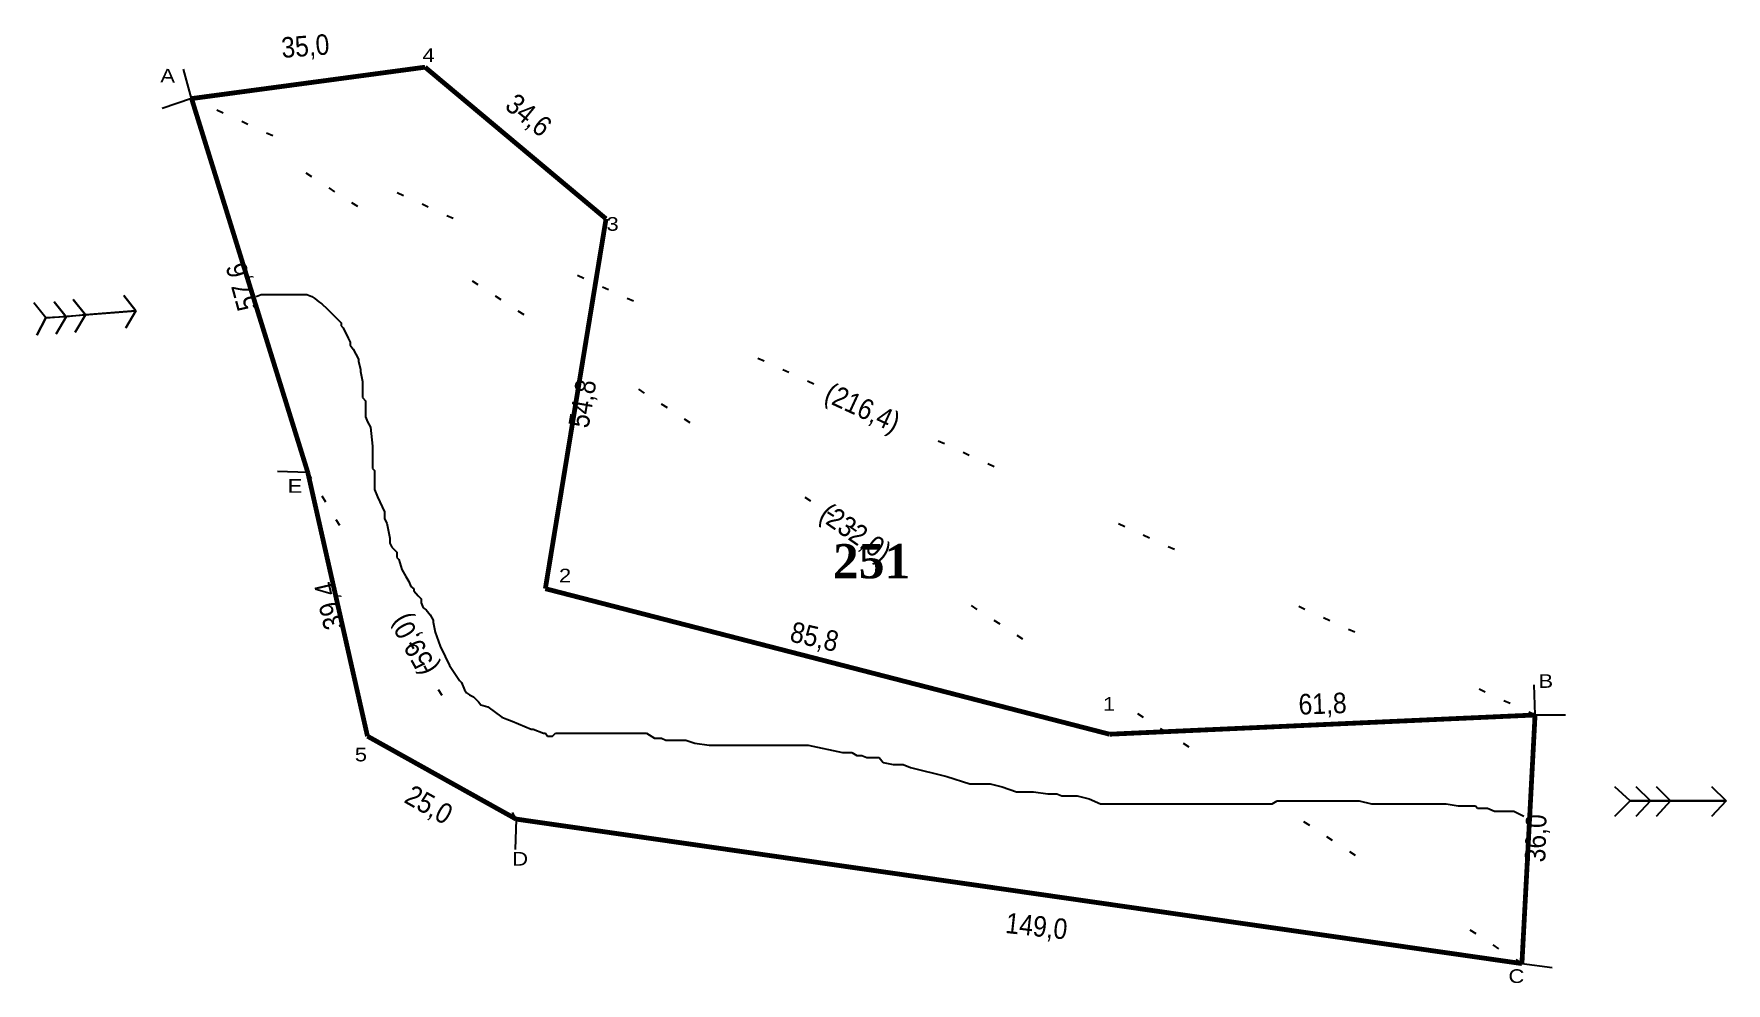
# Model space of a CAD drawing. Header units: metres. Extents: x 50 to 297, y 181 to 320.
import ezdxf
from ezdxf.enums import TextEntityAlignment as Align

# ---------------------------------------------------------------- set-up
doc = ezdxf.new("R2010")
doc.units = ezdxf.units.M
doc.linetypes.add('CHAINLINE', pattern=[29, -10, 1, -3, 1, -3, 1, -10])
for name, color, linetype in [('BLUE_STROKES', 5, 'Continuous'), ('BOUNDARY_DIMENSIONS', 220, 'Continuous'), ('CHAIN_LINES', 251, 'CHAINLINE'), ('CHAINLINE_DIMENSIONS', 251, 'Continuous'), ('SEPARATION_LINE', 7, 'Continuous'), ('STONES', 7, 'Continuous'), ('SURVEY_NUMBER', 1, 'Continuous')]:
    doc.layers.add(name, color=color, linetype=linetype)
doc.layers.add('BOUNDARY', color=1, linetype='Continuous', lineweight=100)
doc.styles.add('TIMES_NEW_ROMAN', font='timesbd.ttf')

msp = doc.modelspace()

# ---------------------------------------------------------------- linework, layer by layer
at = {"layer": 'BLUE_STROKES'}
for points in [[(51.57, 278.09), (49.8, 280.31)], [(54.52, 278.24), (52.75, 280.45)], [(52.75, 280.45), (54.52, 278.24)], [(57.33, 278.53), (55.56, 280.75)], [(55.56, 280.75), (57.33, 278.53)], [(64.72, 279.12), (62.95, 281.34)], [(62.95, 281.34), (64.72, 279.12)], [(82.3, 281.19), (83.04, 281.49)], [(83.04, 281.49), (83.34, 281.49)], [(83.34, 281.49), (83.78, 281.49)], [(83.78, 281.49), (84.52, 281.49)], [(84.52, 281.49), (84.82, 281.49)], [(84.82, 281.49), (85.11, 281.49)], [(85.11, 281.49), (85.55, 281.49)], [(85.55, 281.49), (86.29, 281.49)], [(86.29, 281.49), (86.59, 281.49)], [(86.59, 281.49), (87.33, 281.49)], [(87.33, 281.49), (88.07, 281.49)], [(88.07, 281.49), (88.36, 281.49)], [(88.36, 281.49), (88.66, 281.49)], [(88.66, 281.49), (89.1, 281.49)], [(89.1, 281.49), (89.69, 281.49)], [(89.69, 281.49), (90.43, 281.19)], [(90.43, 281.19), (90.87, 280.9)], [(90.87, 280.9), (91.47, 280.45)], [(91.47, 280.45), (91.91, 280.16)], [(91.91, 280.16), (92.65, 279.42)], [(51.57, 278.09), (50.24, 275.58)], [(50.24, 275.58), (51.57, 278.09)], [(51.57, 278.09), (64.72, 279.12)], [(54.52, 278.24), (51.57, 278.09)], [(54.52, 278.24), (53.05, 275.73)], [(53.05, 275.73), (54.52, 278.24)], [(57.33, 278.53), (54.52, 278.24)], [(57.33, 278.53), (55.85, 276.02)], [(55.85, 276.02), (57.33, 278.53)], [(64.72, 279.12), (57.33, 278.53)], [(64.72, 279.12), (63.24, 276.61)], [(63.24, 276.61), (64.72, 279.12)], [(92.65, 279.42), (93.68, 278.39)], [(93.68, 278.39), (93.98, 278.09)], [(93.98, 278.09), (94.42, 277.65)], [(94.42, 277.65), (94.72, 277.35)], [(94.72, 277.35), (94.72, 276.91)], [(94.72, 276.91), (95.01, 276.61)], [(95.01, 276.61), (95.75, 275.13)], [(95.75, 275.13), (96.05, 274.54)], [(96.05, 274.54), (96.05, 274.1)], [(96.05, 274.1), (96.49, 273.51)], [(96.49, 273.51), (97.23, 272.03)], [(97.23, 272.03), (97.23, 271.74)], [(97.23, 271.74), (97.52, 270.55)], [(97.52, 270.55), (97.52, 270.26)], [(97.52, 270.26), (97.82, 268.78)], [(97.82, 268.78), (97.82, 268.49)], [(97.82, 268.49), (97.82, 267.45)], [(97.82, 267.45), (97.82, 266.71)], [(97.82, 266.71), (97.82, 266.42)], [(97.82, 266.42), (98.26, 265.97)], [(98.26, 265.97), (98.26, 265.68)], [(98.26, 265.68), (98.26, 265.38)], [(98.26, 265.38), (98.26, 264.94)], [(98.26, 264.94), (98.26, 264.64)], [(98.26, 264.64), (98.26, 263.61)], [(98.26, 263.61), (98.56, 262.87)], [(98.56, 262.87), (99, 262.13)], [(99, 262.13), (99.3, 259.32)], [(99.3, 259.32), (99.3, 259.03)], [(99.3, 259.03), (99.3, 257.26)], [(99.3, 257.26), (99.3, 256.07)], [(99.3, 256.07), (99.59, 255.78)], [(99.59, 255.78), (99.59, 255.04)], [(99.59, 255.04), (99.59, 252.97)], [(99.59, 252.97), (100.04, 251.94)], [(100.04, 251.94), (101.07, 249.72)], [(101.07, 249.72), (101.07, 249.42)], [(101.07, 249.42), (101.07, 248.69)], [(101.07, 248.69), (101.37, 248.09)], [(101.37, 248.09), (101.81, 245.88)], [(101.81, 245.88), (101.81, 245.14)], [(101.81, 245.14), (102.1, 244.55)], [(102.1, 244.55), (102.84, 243.81)], [(102.84, 243.81), (102.84, 243.07)], [(102.84, 243.07), (103.14, 242.77)], [(103.14, 242.77), (103.58, 241.3)], [(103.58, 241.3), (104.17, 240.26)], [(104.17, 240.26), (104.62, 239.52)], [(104.62, 239.52), (104.91, 238.79)], [(104.91, 238.79), (105.36, 238.49)], [(105.36, 238.49), (105.36, 238.19)], [(105.36, 238.19), (105.95, 237.46)], [(105.95, 237.46), (106.39, 237.01)], [(106.39, 237.01), (106.39, 236.42)], [(106.39, 236.42), (106.68, 235.68)], [(106.68, 235.68), (107.13, 235.39)], [(107.13, 235.39), (107.72, 234.65)], [(107.72, 234.65), (108.16, 233.91)], [(108.16, 233.91), (108.16, 233.61)], [(108.16, 233.61), (108.46, 232.14)], [(108.46, 232.14), (109.2, 230.07)], [(109.2, 230.07), (109.94, 228.59)], [(109.94, 228.59), (110.53, 227.26)], [(110.53, 227.26), (111.71, 225.49)], [(111.71, 225.49), (112, 225.04)], [(112, 225.04), (112.3, 224.75)], [(112.3, 224.75), (112.74, 223.71)], [(112.74, 223.71), (113.04, 223.27)], [(113.04, 223.27), (113.48, 222.97)], [(113.48, 222.97), (114.07, 222.68)], [(114.07, 222.68), (114.81, 221.94)], [(114.81, 221.94), (115.11, 221.5)], [(115.11, 221.5), (116.14, 221.2)], [(116.14, 221.2), (118.21, 219.72)], [(118.21, 219.72), (118.95, 219.43)], [(118.95, 219.43), (119.69, 219.13)], [(119.69, 219.13), (122.5, 217.95)], [(122.5, 217.95), (122.79, 217.95)], [(122.79, 217.95), (124.27, 217.36)], [(124.27, 217.36), (124.56, 217.36)], [(124.56, 217.36), (124.86, 216.92)], [(124.86, 216.92), (125.3, 216.92)], [(125.3, 216.92), (125.6, 216.92)], [(125.6, 216.92), (126.04, 217.36)], [(126.04, 217.36), (126.34, 217.36)], [(126.34, 217.36), (127.08, 217.36)], [(127.08, 217.36), (127.37, 217.36)], [(127.37, 217.36), (128.11, 217.36)], [(128.11, 217.36), (129.44, 217.36)], [(129.44, 217.36), (129.88, 217.36)], [(129.88, 217.36), (130.92, 217.36)], [(130.92, 217.36), (132.99, 217.36)], [(132.99, 217.36), (135.79, 217.36)], [(135.79, 217.36), (136.98, 217.36)], [(136.98, 217.36), (138.01, 217.36)], [(138.01, 217.36), (138.31, 217.36)], [(138.31, 217.36), (139.34, 217.36)], [(139.34, 217.36), (140.52, 216.62)], [(140.52, 216.62), (141.11, 216.62)], [(141.11, 216.62), (141.56, 216.62)], [(141.56, 216.62), (142.15, 216.33)], [(142.15, 216.33), (142.59, 216.33)], [(142.59, 216.33), (143.63, 216.33)], [(143.63, 216.33), (145.1, 216.33)], [(145.1, 216.33), (146.43, 215.88)], [(146.43, 215.88), (148.5, 215.59)], [(148.5, 215.59), (149.98, 215.59)], [(149.98, 215.59), (150.27, 215.59)], [(150.27, 215.59), (150.72, 215.59)], [(150.72, 215.59), (151.75, 215.59)], [(151.75, 215.59), (152.05, 215.59)], [(152.05, 215.59), (152.49, 215.59)], [(152.49, 215.59), (153.53, 215.59)], [(153.53, 215.59), (155.59, 215.59)], [(155.59, 215.59), (156.33, 215.59)], [(156.33, 215.59), (157.07, 215.59)], [(157.07, 215.59), (159.58, 215.59)], [(159.58, 215.59), (161.21, 215.59)], [(161.21, 215.59), (162.98, 215.59)], [(162.98, 215.59), (168.01, 214.55)], [(168.01, 214.55), (168.3, 214.55)], [(168.3, 214.55), (168.75, 214.55)], [(168.75, 214.55), (169.34, 214.55)], [(169.34, 214.55), (170.08, 214.11)], [(170.08, 214.11), (170.81, 214.11)], [(170.81, 214.11), (171.55, 213.81)], [(171.55, 213.81), (172.29, 213.81)], [(172.29, 213.81), (173.33, 213.81)], [(173.33, 213.81), (173.92, 213.07)], [(173.92, 213.07), (175.39, 212.78)], [(175.39, 212.78), (176.87, 212.78)], [(176.87, 212.78), (177.91, 212.34)], [(177.91, 212.34), (183.23, 211.01)], [(183.23, 211.01), (186.62, 209.97)], [(186.62, 209.97), (188.84, 209.97)], [(188.84, 209.97), (189.58, 209.97)], [(189.58, 209.97), (191.35, 209.53)], [(191.35, 209.53), (193.42, 208.79)], [(193.42, 208.79), (193.72, 208.79)], [(193.72, 208.79), (194.16, 208.79)], [(194.16, 208.79), (194.75, 208.79)], [(194.75, 208.79), (195.19, 208.79)], [(195.19, 208.79), (195.93, 208.79)], [(195.93, 208.79), (198, 208.49)], [(198, 208.49), (199.33, 208.49)], [(199.33, 208.49), (200.07, 208.2)], [(200.07, 208.2), (200.51, 208.2)], [(200.51, 208.2), (202.29, 208.2)], [(202.29, 208.2), (204.06, 207.75)], [(283.11, 207.46), (280.9, 209.53)], [(286.07, 207.46), (284, 209.53)], [(284, 209.53), (286.07, 207.46)], [(289.02, 207.46), (286.96, 209.53)], [(286.96, 209.53), (289.02, 207.46)], [(297.15, 207.46), (295.08, 209.53)], [(295.08, 209.53), (297.15, 207.46)], [(204.06, 207.75), (205.69, 207.02)], [(205.69, 207.02), (207.9, 207.02)], [(207.9, 207.02), (208.2, 207.02)], [(208.2, 207.02), (209.68, 207.02)], [(209.68, 207.02), (213.81, 207.02)], [(213.81, 207.02), (217.06, 207.02)], [(217.06, 207.02), (218.1, 207.02)], [(218.1, 207.02), (218.84, 207.02)], [(218.84, 207.02), (221.94, 207.02)], [(221.94, 207.02), (222.68, 207.02)], [(222.68, 207.02), (223.42, 207.02)], [(223.42, 207.02), (223.71, 207.02)], [(223.71, 207.02), (225.19, 207.02)], [(225.19, 207.02), (225.49, 207.02)], [(225.49, 207.02), (225.93, 207.02)], [(225.93, 207.02), (228.74, 207.02)], [(228.74, 207.02), (229.03, 207.02)], [(229.03, 207.02), (229.48, 207.02)], [(229.48, 207.02), (230.51, 207.02)], [(230.51, 207.02), (230.81, 207.02)], [(230.81, 207.02), (231.54, 207.46)], [(231.54, 207.46), (233.32, 207.46)], [(233.32, 207.46), (234.35, 207.46)], [(234.35, 207.46), (236.13, 207.46)], [(236.13, 207.46), (239.23, 207.46)], [(239.23, 207.46), (240.41, 207.46)], [(240.41, 207.46), (241, 207.46)], [(241, 207.46), (242.18, 207.46)], [(242.18, 207.46), (243.22, 207.46)], [(243.22, 207.46), (243.51, 207.46)], [(243.51, 207.46), (245.29, 207.02)], [(245.29, 207.02), (245.58, 207.02)], [(245.58, 207.02), (246.32, 207.02)], [(246.32, 207.02), (246.76, 207.02)], [(246.76, 207.02), (250.16, 207.02)], [(250.16, 207.02), (250.61, 207.02)], [(250.61, 207.02), (251.64, 207.02)], [(251.64, 207.02), (251.94, 207.02)], [(251.94, 207.02), (253.71, 207.02)], [(253.71, 207.02), (254.15, 207.02)], [(254.15, 207.02), (255.19, 207.02)], [(255.19, 207.02), (255.93, 207.02)], [(255.93, 207.02), (256.22, 207.02)], [(256.22, 207.02), (257.99, 206.72)], [(257.99, 206.72), (259.47, 206.72)], [(259.47, 206.72), (259.77, 206.72)], [(259.77, 206.72), (260.51, 206.72)], [(260.51, 206.72), (260.8, 206.42)], [(260.8, 206.42), (261.24, 206.42)], [(261.24, 206.42), (261.54, 206.42)], [(261.54, 206.42), (262.28, 206.42)], [(262.28, 206.42), (263.31, 205.98)], [(263.31, 205.98), (265.83, 205.98)], [(265.83, 205.98), (266.12, 205.98)], [(266.12, 205.98), (267.6, 205.24)], [(283.11, 207.46), (280.9, 205.24)], [(280.9, 205.24), (283.11, 207.46)], [(283.11, 207.46), (297.15, 207.46)], [(286.07, 207.46), (283.11, 207.46)], [(286.07, 207.46), (284, 205.24)], [(284, 205.24), (286.07, 207.46)], [(289.02, 207.46), (286.07, 207.46)], [(289.02, 207.46), (286.96, 205.24)], [(286.96, 205.24), (289.02, 207.46)], [(297.15, 207.46), (289.02, 207.46)], [(297.15, 207.46), (295.08, 205.24)], [(295.08, 205.24), (297.15, 207.46)]]:
    msp.add_lwpolyline(points, dxfattribs=at)
at = {"layer": 'BOUNDARY', "const_width": 0.7}
for points in [[(72.85, 310.15), (106.98, 314.74)], [(106.98, 314.74), (133.43, 292.57)], [(89.84, 255.48), (72.85, 310.15)], [(133.43, 292.57), (124.56, 238.49)], [(98.56, 216.92), (89.84, 255.48)], [(124.56, 238.49), (207.02, 217.21)], [(207.02, 217.21), (269.22, 220.02)], [(269.22, 220.02), (267.3, 183.67)], [(120.28, 204.8), (98.56, 216.92)], [(267.3, 183.67), (120.28, 204.8)]]:
    msp.add_lwpolyline(points, dxfattribs=at)
at = {"layer": 'CHAIN_LINES', "linetype": 'CHAINLINE'}
for points in [[(269.22, 220.02), (72.85, 310.15)], [(267.3, 183.67), (72.85, 310.15)], [(89.84, 255.48), (120.28, 204.8)]]:
    msp.add_lwpolyline(points, dxfattribs=at)
at = {"layer": 'SEPARATION_LINE'}
for points in [[(72.85, 310.15), (71.67, 314.44)], [(72.85, 310.15), (68.56, 308.68)], [(89.84, 255.48), (85.41, 255.63)], [(269.22, 220.02), (269.08, 224.45)], [(269.22, 220.02), (273.66, 220.02)], [(120.28, 204.8), (120.13, 200.37)], [(267.3, 183.67), (271.74, 183.08)]]:
    msp.add_lwpolyline(points, dxfattribs=at)

# ---------------------------------------------------------------- texts
at = {"layer": 'BOUNDARY_DIMENSIONS', "width": 0.9}
for s, rotation, p in [('35,0', 4.3987, (89.47, 317.85)), ('34,6', -39.2894, (122.14, 307.75)), ('57,6', 105.3955, (80.18, 282.62)), ('54,8', 80.2724, (129.97, 265.56)), ('39,4', 103.0552, (92.97, 235.99)), ('85,8', -13.0919, (163.91, 231.48)), ('61,8', 1.9525, (238.16, 221.69)), ('25,0', -29.3272, (107.55, 206.91)), ('36,0', 88.4306, (269.31, 202)), ('149,0', -6.2711, (196.36, 189.16))]:
    msp.add_text(s, height=3, rotation=rotation, dxfattribs=at).set_placement(p, align=Align.MIDDLE_CENTER)
at = {"layer": 'CHAINLINE_DIMENSIONS', "width": 0.9}
for s, rotation, p in [('(216,4)', -24.7751, (170.94, 264.98)), ('(232,0)', -34.992, (169.92, 246.72)), ('(59,0)', 119.0546, (105.29, 230.25))]:
    msp.add_text(s, height=3, rotation=rotation, dxfattribs=at).set_placement(p, align=Align.MIDDLE_CENTER)
at = {"layer": 'STONES', "width": 1.2}
for s, p in [('4', (107.5, 316.5)), ('3', (134.39, 291.82)), ('E', (87.97, 253.51)), ('2', (127.44, 240.41)), ('B', (270.79, 224.99)), ('1', (206.96, 221.63)), ('5', (97.6, 214.24)), ('D', (120.88, 198.99))]:
    msp.add_text(s, height=2, dxfattribs=at).set_placement(p, align=Align.MIDDLE_CENTER)
for s, rotation, p in [('A', -0.6095, (69.36, 313.5)), ('C', -0.8551, (266.49, 181.84))]:
    msp.add_text(s, height=2, rotation=rotation, dxfattribs=at).set_placement(p, align=Align.MIDDLE_CENTER)
at = {"layer": 'SURVEY_NUMBER', "style": 'TIMES_NEW_ROMAN'}
msp.add_text('251', height=5, dxfattribs=at).set_placement((172.25, 242.51), align=Align.MIDDLE_CENTER)

doc.saveas('drawing.dxf')
